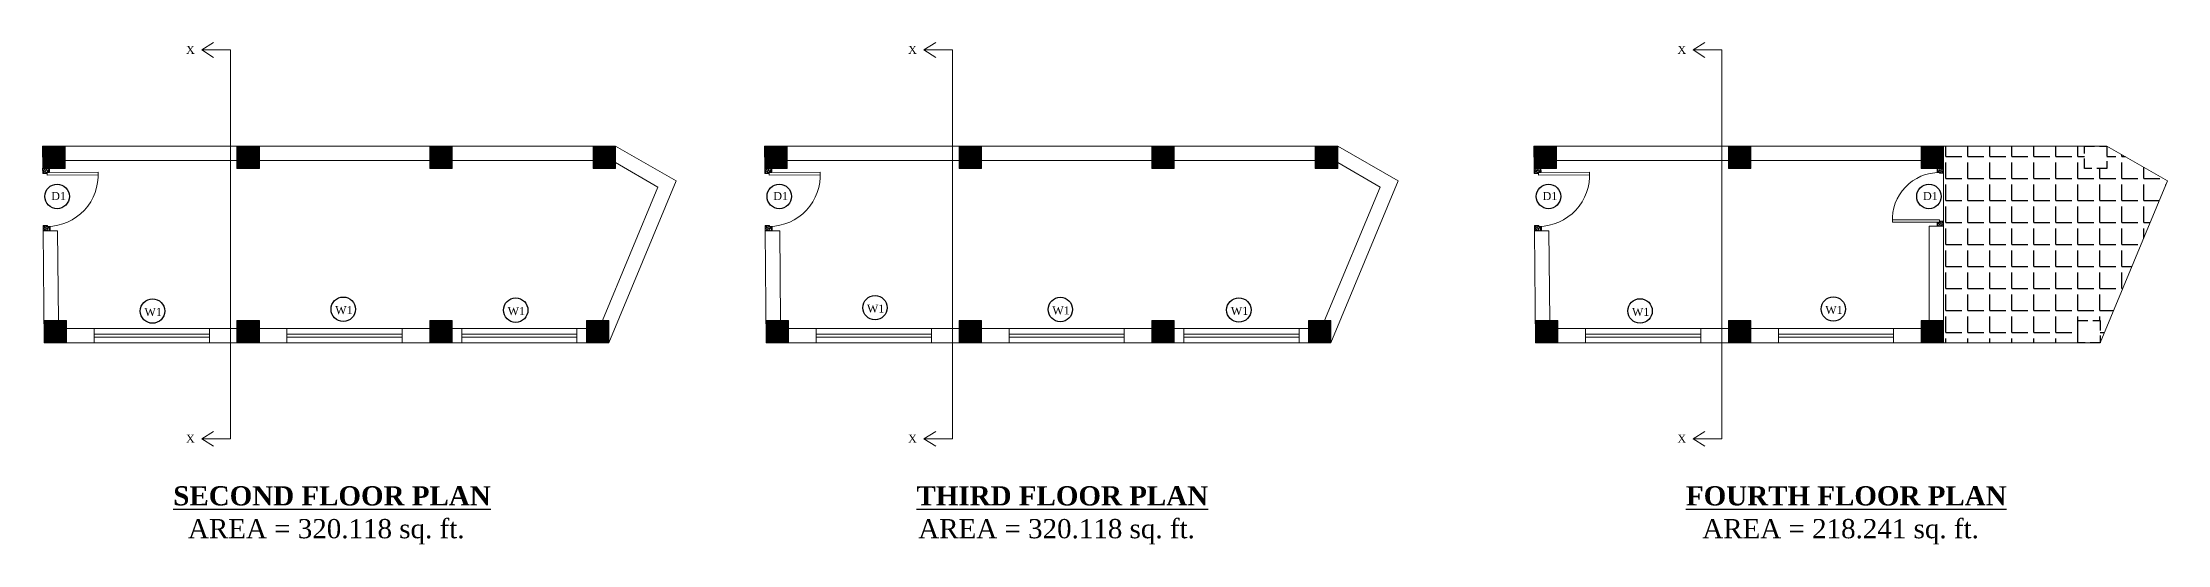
# Model space of a CAD drawing. Header units: inches. Extents: x 20273 to 41102, y -4696 to -1121.
# Drawn here: x 27108 to 28436, y -3914 to -3600 of the extents above; entities that cross this region are included whole.
import ezdxf

# ---------------------------------------------------------------- set-up
doc = ezdxf.new("R2010")
doc.units = ezdxf.units.IN
doc.header["$LTSCALE"] = 5
doc.header["$MEASUREMENT"] = 0
doc.linetypes.add('HIDDEN', pattern=[0.375, 0.25, -0.125])
doc.layers.add('A-WALL', color=7, linetype='Continuous', lineweight=9)
doc.layers.add('DOOR', color=62, linetype='Continuous', lineweight=0)
doc.layers.add('TEXT', color=6, linetype='Continuous')
doc.layers.add('WALL', color=7, linetype='Continuous')
doc.styles.add('ordinary', font='times.ttf')
pattern_1 = [(45, (988.75646, 0), (-0.08838834765, 0.08838834765), [])]
pattern_2 = [(45, (1440.0247, 0), (-0.08838834765, 0.08838834765), [])]
pattern_3 = [(45, (1920.78344, 0), (-0.08838834765, 0.08838834765), [])]

# ---------------------------------------------------------------- blocks, each defined once
blk = doc.blocks.new('A$C27B36B59')
at = {"layer": 'DOOR'}
for p, q in [((0, 4), (0, 0)), ((2.5, 4), (0, 4)), ((0, 0), (3, 0)), ((2.5, 2.5), (2.5, 4)), ((3, 2.5), (2.5, 2.5)), ((3, 0), (3, 2.5))]:
    blk.add_line(p, q, dxfattribs=at)
for centre, radius, start, end in [((-1.4, -0.5), 4.75, 22.1411, 72.838), ((1.3, 2.1), 1.64, 45.138, 144.8948), ((2.2, 0.3), 2.49, 83.3149, 152.658), ((0.1, 0.4), 2.05, 349.4875, 93.6805), ((2, -0.5), 2.01, 58.7447, 166.495), ((-0.1, 0.3), 1.13, 343.542, 86.947), ((2.1, -0.4), 1.17, 38.2816, 160.1519)]:
    blk.add_arc(centre, radius, start, end, dxfattribs=at)
blk = doc.blocks.new('D2')
at = {"layer": 'DOOR'}
for p, q in [((74474, 24047.6), (74474, 24018.1)), ((74474, 24047.6), (74475.5, 24047.6)), ((74475.5, 24047.6), (74475.5, 24018.1))]:
    blk.add_line(p, q, dxfattribs=at)
blk.add_arc((74474, 24047.6), 29.5, 180, 272.9146, dxfattribs=at)
at = {"layer": 'DOOR', "xscale": -1, "rotation": 180}
blk.add_blockref('A$C27B36B59', (74442, 24050.1), dxfattribs=at)
at = {"layer": 'DOOR', "rotation": 180}
blk.add_blockref('A$C27B36B59', (74478, 24050.1), dxfattribs=at)

msp = doc.modelspace()

# ---------------------------------------------------------------- hatches: boundary and pattern name
at = {"layer": 'A-WALL', "ltscale": 5}
h = msp.add_hatch(dxfattribs=at)
h.set_pattern_fill('ANSI31', color=256)
h.set_pattern_definition(pattern_1)
h.paths.add_polyline_path([(27122.22, -3664.61), (27108.22, -3664.61), (27108.22, -3678.61), (27122.22, -3678.61)])
h = msp.add_hatch(dxfattribs=at)
h.set_pattern_fill('ANSI31', color=256)
h.set_pattern_definition(pattern_1)
h.paths.add_polyline_path([(27243.65, -3664.61), (27229.65, -3664.61), (27229.65, -3678.61), (27243.65, -3678.61)])
h = msp.add_hatch(dxfattribs=at)
h.set_pattern_fill('ANSI31', color=256)
h.set_pattern_definition(pattern_1)
h.paths.add_polyline_path([(27364.15, -3664.61), (27350.15, -3664.61), (27350.15, -3678.61), (27364.15, -3678.61)])
h = msp.add_hatch(dxfattribs=at)
h.set_pattern_fill('ANSI31', color=256)
h.set_pattern_definition(pattern_1)
h.paths.add_polyline_path([(27466.27, -3664.61), (27452.27, -3664.61), (27452.27, -3678.61), (27466.27, -3678.61)])
h = msp.add_hatch(dxfattribs=at)
h.set_pattern_fill('ANSI31', color=256)
h.set_pattern_definition(pattern_2)
h.paths.add_polyline_path([(27573.49, -3664.61), (27559.49, -3664.61), (27559.49, -3678.61), (27573.49, -3678.61)])
h = msp.add_hatch(dxfattribs=at)
h.set_pattern_fill('ANSI31', color=256)
h.set_pattern_definition(pattern_2)
h.paths.add_polyline_path([(27694.91, -3664.61), (27680.91, -3664.61), (27680.91, -3678.61), (27694.91, -3678.61)])
h = msp.add_hatch(dxfattribs=at)
h.set_pattern_fill('ANSI31', color=256)
h.set_pattern_definition(pattern_2)
h.paths.add_polyline_path([(27815.41, -3664.61), (27801.41, -3664.61), (27801.41, -3678.61), (27815.41, -3678.61)])
h = msp.add_hatch(dxfattribs=at)
h.set_pattern_fill('ANSI31', color=256)
h.set_pattern_definition(pattern_2)
h.paths.add_polyline_path([(27917.53, -3664.61), (27903.53, -3664.61), (27903.53, -3678.61), (27917.53, -3678.61)])
h = msp.add_hatch(dxfattribs=at)
h.set_pattern_fill('ANSI31', color=256)
h.set_pattern_definition(pattern_3)
h.paths.add_polyline_path([(28054.25, -3664.61), (28040.25, -3664.61), (28040.25, -3678.61), (28054.25, -3678.61)])
h = msp.add_hatch(dxfattribs=at)
h.set_pattern_fill('ANSI31', color=256)
h.set_pattern_definition(pattern_3)
h.paths.add_polyline_path([(28175.67, -3664.61), (28161.67, -3664.61), (28161.67, -3678.61), (28175.67, -3678.61)])
h = msp.add_hatch(dxfattribs=at)
h.set_pattern_fill('ANSI31', color=256)
h.set_pattern_definition(pattern_3)
h.paths.add_polyline_path([(28296.17, -3664.61), (28282.17, -3664.61), (28282.17, -3678.61), (28296.17, -3678.61)])
h = msp.add_hatch(dxfattribs=at)
h.set_pattern_fill('ANSI31', color=256)
h.set_pattern_definition(pattern_1)
h.paths.add_polyline_path([(27123.15, -3773.6), (27109.15, -3773.6), (27109.15, -3787.6), (27123.15, -3787.6)])
h = msp.add_hatch(dxfattribs=at)
h.set_pattern_fill('ANSI31', color=256)
h.set_pattern_definition(pattern_1)
h.paths.add_polyline_path([(27243.65, -3773.6), (27229.65, -3773.6), (27229.65, -3787.6), (27243.65, -3787.6)])
h = msp.add_hatch(dxfattribs=at)
h.set_pattern_fill('ANSI31', color=256)
h.set_pattern_definition(pattern_1)
h.paths.add_polyline_path([(27364.15, -3773.6), (27350.15, -3773.6), (27350.15, -3787.6), (27364.15, -3787.6)])
h = msp.add_hatch(dxfattribs=at)
h.set_pattern_fill('ANSI31', color=256)
h.set_pattern_definition(pattern_1)
h.paths.add_polyline_path([(27462.01, -3773.6), (27448.01, -3773.6), (27448.01, -3787.6), (27462.01, -3787.6)])
h = msp.add_hatch(dxfattribs=at)
h.set_pattern_fill('ANSI31', color=256)
h.set_pattern_definition(pattern_2)
h.paths.add_polyline_path([(27574.41, -3773.6), (27560.41, -3773.6), (27560.41, -3787.6), (27574.41, -3787.6)])
h = msp.add_hatch(dxfattribs=at)
h.set_pattern_fill('ANSI31', color=256)
h.set_pattern_definition(pattern_2)
h.paths.add_polyline_path([(27694.91, -3773.6), (27680.91, -3773.6), (27680.91, -3787.6), (27694.91, -3787.6)])
h = msp.add_hatch(dxfattribs=at)
h.set_pattern_fill('ANSI31', color=256)
h.set_pattern_definition(pattern_2)
h.paths.add_polyline_path([(27815.41, -3773.6), (27801.41, -3773.6), (27801.41, -3787.6), (27815.41, -3787.6)])
h = msp.add_hatch(dxfattribs=at)
h.set_pattern_fill('ANSI31', color=256)
h.set_pattern_definition(pattern_2)
h.paths.add_polyline_path([(27913.28, -3773.6), (27899.28, -3773.6), (27899.28, -3787.6), (27913.28, -3787.6)])
h = msp.add_hatch(dxfattribs=at)
h.set_pattern_fill('ANSI31', color=256)
h.set_pattern_definition(pattern_3)
h.paths.add_polyline_path([(28055.17, -3773.6), (28041.17, -3773.6), (28041.17, -3787.6), (28055.17, -3787.6)])
h = msp.add_hatch(dxfattribs=at)
h.set_pattern_fill('ANSI31', color=256)
h.set_pattern_definition(pattern_3)
h.paths.add_polyline_path([(28175.67, -3773.6), (28161.67, -3773.6), (28161.67, -3787.6), (28175.67, -3787.6)])
h = msp.add_hatch(dxfattribs=at)
h.set_pattern_fill('ANSI31', color=256)
h.set_pattern_definition(pattern_3)
h.paths.add_polyline_path([(28296.17, -3773.6), (28282.17, -3773.6), (28282.17, -3787.6), (28296.17, -3787.6)])
at = {"layer": 'WALL', "linetype": 'ByBlock', "ltscale": 5, "true_color": 0xf8991e}
h = msp.add_hatch(dxfattribs=at)
h.set_pattern_fill('ANGLE', color=30, scale=50)
h.set_pattern_definition([(0, (0, 0), (0, 13.75), [10, -3.75]), (90, (0, 0), (-13.75, 8e-16), [10, -3.75])])
h.paths.add_polyline_path([(28436.11, -3686.47), (28398.29, -3664.61), (28398.29, -3678.61), (28384.29, -3678.61), (28384.29, -3664.61), (28296.17, -3664.61), (28296.17, -3678.61), (28296.17, -3714.61), (28296.17, -3773.6), (28296.17, -3787.6), (28380.04, -3787.6), (28380.04, -3773.6), (28394.04, -3773.6), (28394.04, -3787.6)])

# ---------------------------------------------------------------- linework, layer by layer
at = {"layer": 'A-WALL', "ltscale": 5}
for p, q in [((27207.59, -3604.61), (27215.02, -3599.93)), ((27225.59, -3604.61), (27207.59, -3604.61)), ((27207.59, -3604.61), (27215.02, -3609.29)), ((27225.59, -3847.6), (27225.59, -3604.61)), ((27658.86, -3604.61), (27666.29, -3599.93)), ((27676.86, -3604.61), (27658.86, -3604.61)), ((27658.86, -3604.61), (27666.29, -3609.29)), ((27676.86, -3847.6), (27676.86, -3604.61)), ((28139.62, -3604.61), (28147.05, -3599.93)), ((28157.62, -3604.61), (28139.62, -3604.61)), ((28139.62, -3604.61), (28147.05, -3609.29)), ((28157.62, -3847.6), (28157.62, -3604.61)), ((27229.65, -3673.61), (27122.22, -3673.61)), ((27350.15, -3673.61), (27243.65, -3673.61)), ((27452.27, -3673.61), (27364.15, -3673.61)), ((27492.74, -3690.3), (27466.27, -3675.01)), ((27680.91, -3673.61), (27573.49, -3673.61)), ((27801.41, -3673.61), (27694.91, -3673.61)), ((27903.53, -3673.61), (27815.41, -3673.61)), ((27944.01, -3690.3), (27917.53, -3675.01)), ((28161.67, -3673.61), (28054.25, -3673.61)), ((28282.17, -3673.61), (28175.67, -3673.61)), ((27458.09, -3773.6), (27492.74, -3690.3)), ((27909.36, -3773.6), (27944.01, -3690.3)), ((28296.17, -3678.61), (28296.17, -3714.61)), ((27117.55, -3717.61), (27108.55, -3717.61)), ((27117.55, -3717.61), (27118.03, -3773.6)), ((27568.82, -3717.61), (27559.82, -3717.61)), ((27568.82, -3717.61), (27569.3, -3773.6)), ((28049.58, -3717.61), (28040.58, -3717.61)), ((28049.58, -3717.61), (28050.05, -3773.6)), ((28287.17, -3714.61), (28287.17, -3773.6)), ((28296.17, -3714.61), (28287.17, -3714.61)), ((28296.17, -3714.61), (28296.17, -3773.6)), ((27229.65, -3778.6), (27123.15, -3778.6)), ((27140.4, -3778.6), (27140.4, -3787.6)), ((27140.4, -3782.1), (27212.4, -3782.1)), ((27140.4, -3784.1), (27212.4, -3784.1)), ((27212.4, -3778.6), (27212.4, -3787.6)), ((27350.15, -3778.6), (27243.65, -3778.6)), ((27260.9, -3778.6), (27260.9, -3787.6)), ((27260.9, -3782.1), (27332.9, -3782.1)), ((27260.9, -3784.1), (27332.9, -3784.1)), ((27332.9, -3778.6), (27332.9, -3787.6)), ((27448.01, -3778.6), (27364.15, -3778.6)), ((27370.08, -3778.6), (27370.08, -3787.6)), ((27370.08, -3782.1), (27442.08, -3782.1)), ((27370.08, -3784.1), (27442.08, -3784.1)), ((27442.08, -3778.6), (27442.08, -3787.6)), ((27680.91, -3778.6), (27574.41, -3778.6)), ((27591.66, -3778.6), (27591.66, -3787.6)), ((27591.66, -3782.1), (27663.66, -3782.1)), ((27591.66, -3784.1), (27663.66, -3784.1)), ((27663.66, -3778.6), (27663.66, -3787.6)), ((27801.41, -3778.6), (27694.91, -3778.6)), ((27712.16, -3778.6), (27712.16, -3787.6)), ((27712.16, -3782.1), (27784.16, -3782.1)), ((27712.16, -3784.1), (27784.16, -3784.1)), ((27784.16, -3778.6), (27784.16, -3787.6)), ((27899.28, -3778.6), (27815.41, -3778.6)), ((27821.35, -3778.6), (27821.35, -3787.6)), ((27821.35, -3782.1), (27893.35, -3782.1)), ((27821.35, -3784.1), (27893.35, -3784.1)), ((27893.35, -3778.6), (27893.35, -3787.6)), ((28161.67, -3778.6), (28055.17, -3778.6)), ((28072.42, -3778.6), (28072.42, -3787.6)), ((28072.42, -3782.1), (28144.42, -3782.1)), ((28072.42, -3784.1), (28144.42, -3784.1)), ((28144.42, -3778.6), (28144.42, -3787.6)), ((28282.17, -3778.6), (28175.67, -3778.6)), ((28192.92, -3778.6), (28192.92, -3787.6)), ((28192.92, -3782.1), (28264.92, -3782.1)), ((28192.92, -3784.1), (28264.92, -3784.1)), ((28264.92, -3778.6), (28264.92, -3787.6)), ((27207.59, -3847.6), (27215.02, -3842.92)), ((27225.59, -3847.6), (27207.59, -3847.6)), ((27207.59, -3847.6), (27215.02, -3852.28)), ((27658.86, -3847.6), (27666.29, -3842.92)), ((27676.86, -3847.6), (27658.86, -3847.6)), ((27658.86, -3847.6), (27666.29, -3852.28)), ((28139.62, -3847.6), (28147.05, -3842.92)), ((28157.62, -3847.6), (28139.62, -3847.6)), ((28139.62, -3847.6), (28147.05, -3852.28))]:
    msp.add_line(p, q, dxfattribs=at)
for points in [[(27108.55, -3717.61), (27109.15, -3787.6), (27462.01, -3787.6), (27504.08, -3686.47), (27466.27, -3664.61), (27108.1, -3664.61), (27108.22, -3678.61)], [(27559.82, -3717.61), (27560.41, -3787.6), (27913.28, -3787.6), (27955.35, -3686.47), (27917.53, -3664.61), (27559.37, -3664.61), (27559.49, -3678.61)], [(28040.58, -3717.61), (28041.17, -3787.6), (28394.04, -3787.6), (28436.11, -3686.47), (28398.29, -3664.61), (28040.13, -3664.61), (28040.25, -3678.61)]]:
    msp.add_lwpolyline(points, dxfattribs=at)
for points in [[(27108.22, -3664.61), (27122.22, -3664.61), (27122.22, -3678.61), (27108.22, -3678.61)], [(27229.65, -3664.61), (27243.65, -3664.61), (27243.65, -3678.61), (27229.65, -3678.61)], [(27350.15, -3664.61), (27364.15, -3664.61), (27364.15, -3678.61), (27350.15, -3678.61)], [(27452.27, -3664.61), (27466.27, -3664.61), (27466.27, -3678.61), (27452.27, -3678.61)], [(27559.49, -3664.61), (27573.49, -3664.61), (27573.49, -3678.61), (27559.49, -3678.61)], [(27680.91, -3664.61), (27694.91, -3664.61), (27694.91, -3678.61), (27680.91, -3678.61)], [(27801.41, -3664.61), (27815.41, -3664.61), (27815.41, -3678.61), (27801.41, -3678.61)], [(27903.53, -3664.61), (27917.53, -3664.61), (27917.53, -3678.61), (27903.53, -3678.61)], [(28040.25, -3664.61), (28054.25, -3664.61), (28054.25, -3678.61), (28040.25, -3678.61)], [(28161.67, -3664.61), (28175.67, -3664.61), (28175.67, -3678.61), (28161.67, -3678.61)], [(28282.17, -3664.61), (28296.17, -3664.61), (28296.17, -3678.61), (28282.17, -3678.61)], [(27109.15, -3773.6), (27123.15, -3773.6), (27123.15, -3787.6), (27109.15, -3787.6)], [(27229.65, -3773.6), (27243.65, -3773.6), (27243.65, -3787.6), (27229.65, -3787.6)], [(27350.15, -3773.6), (27364.15, -3773.6), (27364.15, -3787.6), (27350.15, -3787.6)], [(27448.01, -3773.6), (27462.01, -3773.6), (27462.01, -3787.6), (27448.01, -3787.6)], [(27560.41, -3773.6), (27574.41, -3773.6), (27574.41, -3787.6), (27560.41, -3787.6)], [(27680.91, -3773.6), (27694.91, -3773.6), (27694.91, -3787.6), (27680.91, -3787.6)], [(27801.41, -3773.6), (27815.41, -3773.6), (27815.41, -3787.6), (27801.41, -3787.6)], [(27899.28, -3773.6), (27913.28, -3773.6), (27913.28, -3787.6), (27899.28, -3787.6)], [(28041.17, -3773.6), (28055.17, -3773.6), (28055.17, -3787.6), (28041.17, -3787.6)], [(28161.67, -3773.6), (28175.67, -3773.6), (28175.67, -3787.6), (28161.67, -3787.6)], [(28282.17, -3773.6), (28296.17, -3773.6), (28296.17, -3787.6), (28282.17, -3787.6)]]:
    msp.add_lwpolyline(points, close=True, dxfattribs=at)
at = {"layer": 'TEXT'}
for centre in [(27117.25, -3696.14), (27568.52, -3696.14), (28049.28, -3696.14), (28287.01, -3696.14), (27628.38, -3765.64), (27176.85, -3767.75), (27296.04, -3766.61), (27403.84, -3767.18), (27744.2, -3766.78), (27855.76, -3767.08), (28106.48, -3767.69), (28227.28, -3766.47)]:
    msp.add_circle(centre, 7.64, dxfattribs=at)
at = {"layer": 'WALL', "color": 2, "linetype": 'HIDDEN', "ltscale": 5}
for points in [[(28384.29, -3664.61), (28398.29, -3664.61), (28398.29, -3678.61), (28384.29, -3678.61)], [(28380.04, -3773.6), (28394.04, -3773.6), (28394.04, -3787.6), (28380.04, -3787.6)]]:
    msp.add_lwpolyline(points, close=True, dxfattribs=at)

# ---------------------------------------------------------------- block references
at = {"layer": 'WALL', "color": 2, "linetype": 'ByBlock', "xscale": 1.083333333326322, "yscale": 1.083333333326322, "zscale": 1.083333333326322, "rotation": 90.48576269148516}
for p in [(53845.59, -84139.27), (54296.86, -84139.27), (54777.62, -84139.27)]:
    msp.add_blockref('D2', p, dxfattribs=at)
at = {"layer": 'WALL', "color": 2, "linetype": 'ByBlock', "rotation": 270.0000000001951}
msp.add_blockref('D2', (4246.08, 70763.34), dxfattribs=at)

# ---------------------------------------------------------------- texts
at = {"layer": 'TEXT', "style": 'ordinary'}
for s, p in [('X', (27197.81, -3607.03)), ('X', (27649.08, -3607.03)), ('X', (28129.84, -3607.03)), ('D1', (27113.55, -3698.37)), ('D1', (27564.81, -3698.37)), ('D1', (28045.57, -3698.37)), ('D1', (28283.31, -3698.37)), ('X', (27197.81, -3850.02)), ('X', (27649.08, -3850.02)), ('X', (28129.84, -3850.02))]:
    msp.add_text(s, height=5, dxfattribs=at).set_placement(p)
for p in [(27171.81, -3770.81), (27291.01, -3769.67), (27398.8, -3770.24), (27623.34, -3768.7), (27739.17, -3769.85), (27850.73, -3770.14), (28101.44, -3770.75), (28222.25, -3769.53)]:
    msp.add_text('W1', height=5, rotation=0.00039, dxfattribs=at).set_placement(p)
at = {"layer": 'TEXT', "char_height": 12, "width": 219.8151, "attachment_point": 8, "rotation": 359.99961, "style": 'ordinary'}
for s, insert in [('{\\fTimes New Roman|b1|i0|c0|p18;\\LSECOND FLOOR PLAN}', (27289.02, -3889.39)), ('{\\fTimes New Roman|b1|i0|c0|p18;\\LTHIRD FLOOR PLAN}', (27745.42, -3889.39)), ('{\\fTimes New Roman|b1|i0|c0|p18;\\LFOURTH FLOOR PLAN}', (28235.38, -3889.39)), ('AREA = 320.118 sq. ft.', (27285.43, -3913.63)), ('AREA = 320.118 sq. ft.', (27741.83, -3913.63)), ('AREA = 218.241 sq. ft.', (28231.8, -3913.63))]:
    msp.add_mtext(s, dxfattribs=dict(at, insert=insert))

doc.saveas('drawing.dxf')
